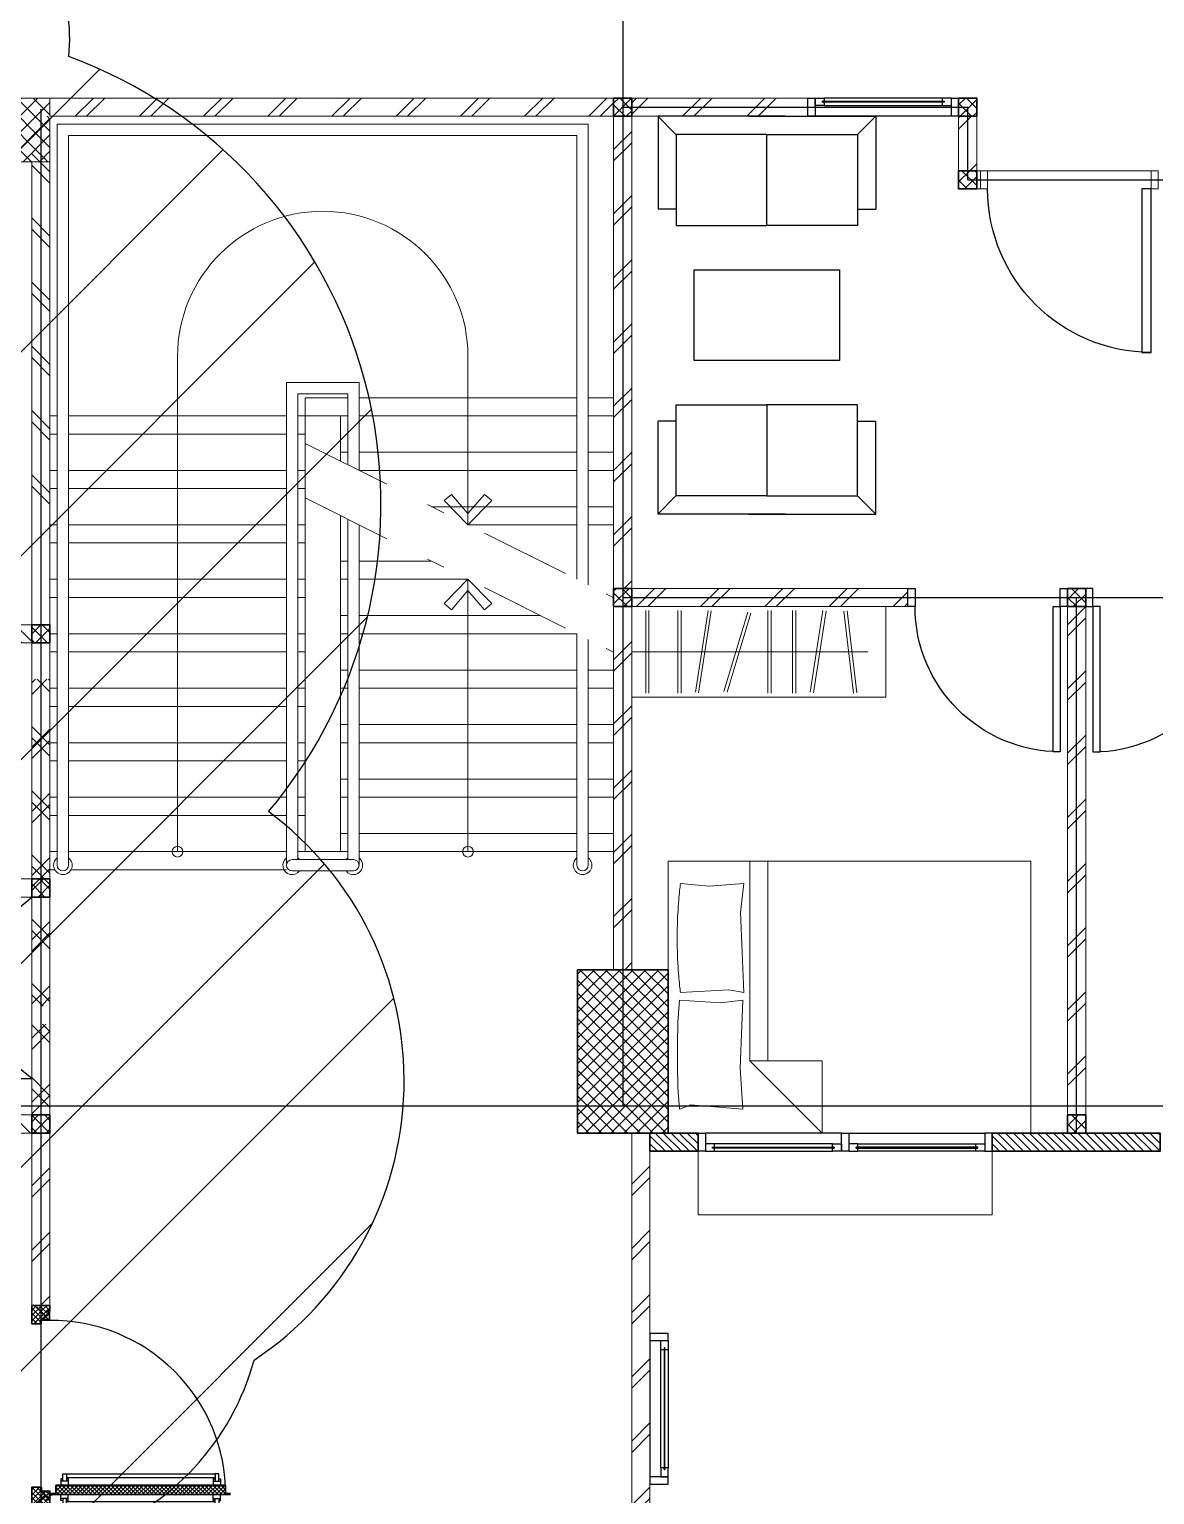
# Model space of a CAD drawing. Header units: millimetres. Extents: x -324 to 75, y -297 to 212.
# Drawn here: x -240.66 to -234.46, y 180.5 to 188.57 of the extents above; entities that cross this region are included whole.
import ezdxf

# ---------------------------------------------------------------- set-up
doc = ezdxf.new("R2010")
doc.units = ezdxf.units.MM
doc.linetypes.add('ACAD_ISO02W100', pattern=[15, 12, -3])
doc.linetypes.add('DASHDOT', pattern=[1, 0.5, -0.25, 0, -0.25])
doc.layers.get('defpoints').update_dxf_attribs({"color": 1})
for name, color, linetype, lineweight in [('ars', 11, 'Continuous', 0), ('ars @ 1', 11, 'Continuous', 0), ('ARSIR', 31, 'Continuous', 5), ('KOL', 1, 'Continuous', 30), ('KOLOM', 4, 'Continuous', 9), ('lan', 7, 'Continuous', 15), ('Stair', 7, 'Continuous', 15), ('tem', 5, 'Continuous', 20)]:
    doc.layers.add(name, color=color, linetype=linetype, lineweight=lineweight)
doc.layers.add('as', color=1, linetype='Continuous', plot=False)
for name, color, linetype in [('FURNITURE', 68, 'Continuous'), ('HID', 1, 'Continuous'), ('Kusen', 30, 'Continuous'), ('STL', 6, 'Continuous')]:
    doc.layers.add(name, color=color, linetype=linetype)
pattern_1 = [(225, (1.1, 1e-06), (-0.014142, 0.014142), []), (135, (1.1, 1e-06), (0.014142, 0.014142), [])]
pattern_2 = [(315, (-2e-13, 1e-06), (0.014142, 0.014142), []), (45, (-2e-13, 1e-06), (-0.014142, 0.014142), [])]
pattern_3 = [(45, (51.0338, -0.72464), (-0.1767767, 0.1767767), []), (45, (51.0963, -0.72464), (-0.1767767, 0.1767767), [])]

# ---------------------------------------------------------------- blocks, each defined once
blk = doc.blocks.new('D-P90')
at = {"layer": 'ars'}
h = blk.add_hatch(dxfattribs=at)
h.set_pattern_fill('ANSI37', color=256, scale=0.005, angle=-90, style=0)
h.set_pattern_definition([(45, (-1350.94906, -1248.591899), (0.01122532015, -0.01122532015), []), (315, (-1350.94906, -1248.591899), (-0.01122532015, -0.01122532015), [])])
h.paths.add_polyline_path([(0.009, -0.1833, -0.414214), (0.01, -0.1843), (0.01, -1.1162, -0.414214), (0.009, -1.1172), (-0.0345, -1.1172, 0.414214), (-0.037, -1.1197), (-0.037, -1.142, -1), (-0.0385, -1.142), (-0.0385, -0.1585, -1), (-0.037, -0.1585), (-0.037, -0.1808, 0.414214), (-0.0345, -0.1833)])
at = {"layer": 'as'}
for p, q in [((-0.0395, -0.1577), (-0.0457, -0.1577)), ((-0.0425, -0.1608), (-0.0425, -0.1546))]:
    blk.add_line(p, q, dxfattribs=at)
at = {"layer": 'HID'}
for p, q in [((-0.0437, -0.1248), (-0.0915, -0.077)), ((-0.0423, -0.1234), (-0.0907, -0.075)), ((0.9423, -0.1234), (0.9907, -0.075)), ((0.9437, -0.1248), (0.9915, -0.077)), ((-0.0657, -0.147), (-0.023, -0.1043)), ((-0.0628, -0.147), (-0.023, -0.1072)), ((0.9657, -0.147), (0.923, -0.1043)), ((0.9628, -0.147), (0.923, -0.1072))]:
    blk.add_line(p, q, dxfattribs=at)
for points in [[(-0.0439, -0.1252), (-0.044, -0.1251), (-0.042, -0.1231), (-0.0419, -0.1232)], [(0.9439, -0.1252), (0.944, -0.1251), (0.942, -0.1231), (0.9419, -0.1232)]]:
    blk.add_lwpolyline(points, dxfattribs=at)
at = {"layer": 'KOL'}
blk.add_line((0.97, -0.13), (0.97, -0.15), dxfattribs=at)
at = {"layer": 'Kusen'}
for p, q in [((-0.0422, -0.1567), (-0.0378, -0.1577)), ((-0.0419, -0.1553), (-0.0376, -0.1562))]:
    blk.add_line(p, q, dxfattribs=at)
at = {"layer": 'Kusen', "ltscale": 2}
for p, q in [((-0.0986, -0.2206), (-0.0986, -1.0599)), ((-0.0786, -0.2406), (-0.0786, -1.0599)), ((-0.074, -0.2106), (-0.04, -0.2106)), ((-0.074, -0.2206), (-0.074, -0.2106)), ((-0.074, -0.2506), (-0.074, -0.2406)), ((-0.0615, -0.2506), (-0.0615, -0.2106)), ((-0.04, -0.2506), (-0.04, -0.2106)), ((0.0455, -0.2106), (0.0115, -0.2106)), ((0.0115, -0.2506), (0.0115, -0.2106)), ((0.033, -0.2506), (0.033, -0.2106)), ((0.0455, -0.2206), (0.0455, -0.2106)), ((0.0455, -0.2506), (0.0455, -0.2406)), ((0.0528, -0.2406), (0.0528, -1.0599)), ((0.0728, -0.2206), (0.0728, -1.0599)), ((-0.074, -0.2506), (-0.04, -0.2506)), ((0.0455, -0.2506), (0.0115, -0.2506)), ((-0.074, -1.0499), (-0.04, -1.0499)), ((-0.074, -1.0499), (-0.074, -1.0599)), ((-0.074, -1.0799), (-0.074, -1.0899)), ((-0.074, -1.0899), (-0.04, -1.0899)), ((-0.0615, -1.0499), (-0.0615, -1.0899)), ((-0.04, -1.0499), (-0.04, -1.0899)), ((0.0455, -1.0499), (0.0115, -1.0499)), ((0.0115, -1.0499), (0.0115, -1.0899)), ((0.0455, -1.0899), (0.0115, -1.0899)), ((0.033, -1.0499), (0.033, -1.0899)), ((0.0455, -1.0499), (0.0455, -1.0599)), ((0.0455, -1.0799), (0.0455, -1.0899))]:
    blk.add_line(p, q, dxfattribs=at)
for points in [[(-0.0986, -0.2406), (-0.0615, -0.2406), (-0.0615, -0.2206), (-0.0986, -0.2206), (-0.0986, -0.2406)], [(0.0728, -0.2406), (0.033, -0.2406), (0.033, -0.2206), (0.0728, -0.2206), (0.0728, -0.2406)], [(-0.1013, -1.0599), (-0.0615, -1.0599), (-0.0615, -1.0799), (-0.1013, -1.0799), (-0.1013, -1.0599)], [(0.0728, -1.0599), (0.033, -1.0599), (0.033, -1.0799), (0.0728, -1.0799), (0.0728, -1.0599)]]:
    blk.add_lwpolyline(points, dxfattribs=at)
at = {"layer": 'Kusen'}
blk.add_circle((-0.0425, -0.1577), 0.001, dxfattribs=at)
for radius, start, end in [(0.0025, 75.78042, 11.38506), (0.9611, 270, 0.45972)]:
    blk.add_arc((-0.0425, -0.1577), radius, start, end, dxfattribs=at)
at = {"layer": 'STL'}
for p, q in [((-0.0385, -0.1585), (-0.0385, -1.142)), ((-0.037, -0.1808), (-0.037, -0.1585)), ((-0.0345, -0.1833), (0.009, -0.1833)), ((0.01, -0.1843), (0.01, -1.1162)), ((-0.037, -1.1197), (-0.037, -1.142)), ((-0.0345, -1.1172), (0.009, -1.1172))]:
    blk.add_line(p, q, dxfattribs=at)
for points in [[(0, -0.1002), (0, -0.1032), (-0.0185, -0.1032, 0.414214), (-0.02, -0.1047), (-0.02, -0.148, -0.414214), (-0.022, -0.15), (-0.068, -0.15, -0.414214), (-0.07, -0.148), (-0.07, -0.13), (-0.067, -0.13), (-0.067, -0.1455, 0.414214), (-0.0655, -0.147), (-0.0245, -0.147, 0.414214), (-0.023, -0.1455), (-0.023, -0.1022, -0.414214), (-0.021, -0.1002)], [(0.9, -0.1002), (0.9, -0.1032), (0.9185, -0.1032, -0.414214), (0.92, -0.1047), (0.92, -0.148, 0.414214), (0.922, -0.15), (0.968, -0.15, 0.414214), (0.97, -0.148), (0.97, -0.13), (0.967, -0.13), (0.967, -0.1455, -0.414214), (0.9655, -0.147), (0.9245, -0.147, -0.414214), (0.923, -0.1455), (0.923, -0.1022, 0.414214), (0.921, -0.1002)]]:
    blk.add_lwpolyline(points, format="xyb", close=True, dxfattribs=at)
blk.add_lwpolyline([(0.009, -0.1818), (-0.0345, -0.1818, -0.414214), (-0.0355, -0.1808), (-0.0355, -0.1585, 1), (-0.04, -0.1585), (-0.04, -1.142, 1), (-0.0355, -1.142), (-0.0355, -1.1197, -0.414214), (-0.0345, -1.1187), (0.009, -1.1187, 0.414214), (0.0115, -1.1162), (0.0115, -0.1843)], format="xyb", dxfattribs=at)
for centre, radius, start, end in [((-0.0377, -0.1585), 0.00075, 0, 180), ((-0.0345, -0.1808), 0.0025, 180, 270), ((0.009, -0.1843), 0.0025, 360, 90), ((0.009, -0.1843), 0.001, 360, 90), ((-0.0345, -1.1197), 0.0025, 90, 180), ((0.009, -1.1162), 0.001, 270, 0), ((-0.0377, -1.142), 0.00075, 180, 0)]:
    blk.add_arc(centre, radius, start, end, dxfattribs=at)
blk = doc.blocks.new('PINTU DARURAT')
at = {"layer": 'ARSIR'}
h = blk.add_hatch(dxfattribs=at)
h.set_pattern_fill('_USER', color=256, scale=0.02, angle=315, style=0, double=1, pattern_type=0)
h.set_pattern_definition(pattern_2)
edge = h.paths.add_edge_path()
edge.add_line((0, 0), (0.1, 0))
edge.add_line((0.1, 0), (0.1, 0.0502))
edge.add_line((0.1, 0.0502), (0.077, 0.0502))
edge.add_line((0.077, 0.0502), (0.077, 0.0955))
edge.add_arc((0.0755, 0.0955), 0.0015, 360, 450)
edge.add_line((0.0755, 0.097), (0.0345, 0.097))
edge.add_arc((0.0345, 0.0955), 0.0015, 90, 180)
edge.add_line((0.033, 0.0955), (0.033, 0.08))
edge.add_line((0.033, 0.08), (0.03, 0.08))
edge.add_line((0.03, 0.08), (0.03, 0.1))
edge.add_line((0.03, 0.1), (0, 0.1))
edge.add_line((0, 0.1), (0, 0))
h = blk.add_hatch(dxfattribs=at)
h.set_pattern_fill('_USER', color=256, scale=0.02, angle=315, style=0, double=1, pattern_type=0)
h.set_pattern_definition(pattern_2)
edge = h.paths.add_edge_path()
edge.add_line((0, 0), (0.1, 0))
edge.add_line((0.1, 0), (0.1, 0.0502))
edge.add_line((0.1, 0.0502), (0.077, 0.0502))
edge.add_line((0.077, 0.0502), (0.077, 0.0955))
edge.add_arc((0.0755, 0.0955), 0.0015, 360, 450)
edge.add_line((0.0755, 0.097), (0.0345, 0.097))
edge.add_arc((0.0345, 0.0955), 0.0015, 90, 180)
edge.add_line((0.033, 0.0955), (0.033, 0.08))
edge.add_line((0.033, 0.08), (0.03, 0.08))
edge.add_line((0.03, 0.08), (0.03, 0.1))
edge.add_line((0.03, 0.1), (0, 0.1))
edge.add_line((0, 0.1), (0, 0))
h = blk.add_hatch(dxfattribs=at)
h.set_pattern_fill('_USER', color=256, scale=0.02, angle=315, style=0, double=1, pattern_type=0)
h.set_pattern_definition(pattern_1)
edge = h.paths.add_edge_path()
edge.add_line((1.1, 0), (1, 0))
edge.add_line((1, 0), (1, 0.0502))
edge.add_line((1, 0.0502), (1.023, 0.0502))
edge.add_line((1.023, 0.0502), (1.023, 0.0955))
edge.add_arc((1.0245, 0.0955), 0.0015, -630, -540, ccw=False)
edge.add_line((1.0245, 0.097), (1.0655, 0.097))
edge.add_arc((1.0655, 0.0955), 0.0015, -360, -270, ccw=False)
edge.add_line((1.067, 0.0955), (1.067, 0.08))
edge.add_line((1.067, 0.08), (1.07, 0.08))
edge.add_line((1.07, 0.08), (1.07, 0.1))
edge.add_line((1.07, 0.1), (1.1, 0.1))
edge.add_line((1.1, 0.1), (1.1, 0))
h = blk.add_hatch(dxfattribs=at)
h.set_pattern_fill('_USER', color=256, scale=0.02, angle=315, style=0, double=1, pattern_type=0)
h.set_pattern_definition(pattern_1)
edge = h.paths.add_edge_path()
edge.add_line((1.1, 0), (1, 0))
edge.add_line((1, 0), (1, 0.0502))
edge.add_line((1, 0.0502), (1.023, 0.0502))
edge.add_line((1.023, 0.0502), (1.023, 0.0955))
edge.add_arc((1.0245, 0.0955), 0.0015, -630, -540, ccw=False)
edge.add_line((1.0245, 0.097), (1.0655, 0.097))
edge.add_arc((1.0655, 0.0955), 0.0015, -360, -270, ccw=False)
edge.add_line((1.067, 0.0955), (1.067, 0.08))
edge.add_line((1.067, 0.08), (1.07, 0.08))
edge.add_line((1.07, 0.08), (1.07, 0.1))
edge.add_line((1.07, 0.1), (1.1, 0.1))
edge.add_line((1.1, 0.1), (1.1, 0))
at = {"layer": 'KOL'}
blk.add_line((1.1, 0.1), (1.1, 0), dxfattribs=at)
blk.add_line((1.1, 0.1), (1.1, 0), dxfattribs=at)
blk.add_line((1.1, 0.1), (1.1, 0), dxfattribs=at)
blk.add_line((1.1, 0.1), (1.1, 0), dxfattribs=at)
for points in [[(0, 0), (0.1, 0), (0.1, 0.0502), (0.077, 0.0502), (0.077, 0.0955, 0.414214), (0.0755, 0.097), (0.0345, 0.097, 0.414214), (0.033, 0.0955), (0.033, 0.08), (0.03, 0.08), (0.03, 0.1), (0, 0.1)], [(0, 0), (0.1, 0), (0.1, 0.0502), (0.077, 0.0502), (0.077, 0.0955, 0.414214), (0.0755, 0.097), (0.0345, 0.097, 0.414214), (0.033, 0.0955), (0.033, 0.08), (0.03, 0.08), (0.03, 0.1), (0, 0.1)], [(1.1, 0), (1, 0), (1, 0.0502), (1.023, 0.0502), (1.023, 0.0955, -0.414214), (1.0245, 0.097), (1.0655, 0.097, -0.414214), (1.067, 0.0955), (1.067, 0.08), (1.07, 0.08), (1.07, 0.1), (1.1, 0.1)], [(1.1, 0), (1, 0), (1, 0.0502), (1.023, 0.0502), (1.023, 0.0955, -0.414214), (1.0245, 0.097), (1.0655, 0.097, -0.414214), (1.067, 0.0955), (1.067, 0.08), (1.07, 0.08), (1.07, 0.1), (1.1, 0.1)]]:
    blk.add_lwpolyline(points, format="xyb", close=True, dxfattribs=at)
at = {"layer": 'Kusen', "xscale": -1, "rotation": 180}
blk.add_blockref('D-P90', (0.1, -0.05), dxfattribs=at)
blk = doc.blocks.new("k2'")
at = {"layer": 'ars'}
h = blk.add_hatch(dxfattribs=at)
h.set_pattern_fill('_USER', color=256, scale=0.05, angle=45, double=1, pattern_type=0)
h.set_pattern_definition([(45, (0, -4.95), (-0.03535534, 0.03535534), []), (135, (0, -4.95), (-0.03535534, -0.03535534), [])])
h.paths.add_polyline_path([(-0.25, -0.45), (0.25, -0.45), (0.25, 0.45), (-0.25, 0.45)])
at = {"layer": 'KOL'}
blk.add_lwpolyline([(-0.25, -0.45), (0.25, -0.45), (0.25, 0.45), (-0.25, 0.45)], close=True, dxfattribs=at)
blk = doc.blocks.new('K 10.10')
at = {"layer": 'ars'}
h = blk.add_hatch(dxfattribs=at)
h.set_pattern_fill('_USER', color=256, scale=0.05, angle=45, double=1, pattern_type=0)
h.set_pattern_definition([(45, (0, 0), (-0.035355339, 0.035355339), []), (135, (0, 0), (-0.035355339, -0.035355339), [])])
h.paths.add_polyline_path([(1560.5383, 1380.4069), (1560.6383, 1380.4069), (1560.6383, 1380.5069), (1560.5383, 1380.5069)])
at = {"layer": 'KOL'}
blk.add_lwpolyline([(1560.5383, 1380.4069), (1560.6383, 1380.4069), (1560.6383, 1380.5069), (1560.5383, 1380.5069)], close=True, dxfattribs=at)
blk = doc.blocks.new('T. J1')
at = {"layer": 'Kusen'}
for p, q in [((-0.7188, 0.1), (-0.0688, 0.1)), ((0.7212, 0.1), (0.0712, 0.1)), ((-0.0188, 0), (-0.7688, 0)), ((-0.0688, 0.06), (-0.7188, 0.06)), ((0.0212, 0), (0.7712, 0)), ((0.0712, 0.06), (0.7212, 0.06))]:
    blk.add_line(p, q, dxfattribs=at)
for points in [[(-0.8088, 0), (-0.7688, 0), (-0.7688, 0.1), (-0.8088, 0.1)], [(-0.0188, 0), (0.0212, 0), (0.0212, 0.1), (-0.0188, 0.1)], [(0.8112, 0), (0.7712, 0), (0.7712, 0.1), (0.8112, 0.1)]]:
    blk.add_lwpolyline(points, close=True, dxfattribs=at)
for points in [[(-0.7188, 0.0775), (-0.7188, 0.06), (-0.7688, 0.06), (-0.7688, 0.1), (-0.7188, 0.1), (-0.7188, 0.0825), (-0.7288, 0.0825), (-0.7288, 0.0775), (-0.7188, 0.0775)], [(-0.0688, 0.0775), (-0.0688, 0.06), (-0.0188, 0.06), (-0.0188, 0.1), (-0.0688, 0.1), (-0.0688, 0.0825), (-0.0588, 0.0825), (-0.0588, 0.0775), (-0.0688, 0.0775)], [(0.0712, 0.0775), (0.0712, 0.06), (0.0212, 0.06), (0.0212, 0.1), (0.0712, 0.1), (0.0712, 0.0825), (0.0612, 0.0825), (0.0612, 0.0775), (0.0712, 0.0775)], [(0.7212, 0.0775), (0.7212, 0.06), (0.7712, 0.06), (0.7712, 0.1), (0.7212, 0.1), (0.7212, 0.0825), (0.7312, 0.0825), (0.7312, 0.0775), (0.7212, 0.0775)]]:
    blk.add_lwpolyline(points, dxfattribs=at)
at = {"layer": 'Kusen', "color": 141}
for points in [[(-0.7288, 0.0775), (-0.0588, 0.0775), (-0.0588, 0.0825), (-0.7288, 0.0825)], [(0.7312, 0.0775), (0.0612, 0.0775), (0.0612, 0.0825), (0.7312, 0.0825)]]:
    blk.add_lwpolyline(points, close=True, dxfattribs=at)
blk = doc.blocks.new('P.80')
at = {"layer": 'Kusen'}
for points in [[(-69.8094, -74.8368), (-69.7694, -74.8368), (-69.7694, -74.0368), (-69.8094, -74.0368)], [(-70.6094, -74.9368), (-70.5694, -74.9368), (-70.5694, -74.8368), (-70.6094, -74.8368)], [(-69.7694, -74.9368), (-69.7294, -74.9368), (-69.7294, -74.8368), (-69.7694, -74.8368)]]:
    blk.add_lwpolyline(points, close=True, dxfattribs=at)
blk.add_arc((-69.7694, -74.8368), 0.8, 90, 180, dxfattribs=at)
blk = doc.blocks.new('P-90')
at = {"layer": 'Kusen'}
blk.add_lwpolyline([(374.6908, -21.5979), (374.7408, -21.5979), (374.7408, -22.4979), (374.6908, -22.4979)], close=True, dxfattribs=at)
at = {"layer": 'Kusen', "lineweight": 9}
for points in [[(373.8008, -22.4979), (373.8408, -22.4979), (373.8408, -22.5979), (373.8008, -22.5979)], [(374.7408, -22.4979), (374.7808, -22.4979), (374.7808, -22.5979), (374.7408, -22.5979)]]:
    blk.add_lwpolyline(points, close=True, dxfattribs=at)
at = {"layer": 'Kusen'}
blk.add_arc((374.7408, -22.4979), 0.9, 90, 180, dxfattribs=at)
blk = doc.blocks.new('BED1')
at = {"color": 0, "linetype": 'Continuous'}
for points in [[(1.9976, 0), (1.9976, 1.4976), (0, 1.4976), (0, 0), (1.9976, 0)], [(1.5484, 1.0993), (1.1489, 1.0993), (1.1489, 1.4976), (1.5484, 1.0993)], [(1.9346, 1.3656), (1.9443, 1.2458), (1.9467, 1.1259), (1.9467, 1.0061), (1.9443, 0.8862), (1.9346, 0.7663), (1.707, 0.7809), (1.586, 0.7663), (1.6017, 1.1404), (1.586, 1.3656), (1.8717, 1.3426), (1.9346, 1.3656)], [(1.4492, 1.0993), (1.4492, 0)], [(1.5484, 1.0993), (1.5484, 0)], [(1.9298, 0.1235), (1.7724, 0.138), (1.5799, 0.1235), (1.5981, 0.2833), (1.5799, 0.7228), (1.6634, 0.7094), (1.9298, 0.7228)], [(1.9298, 0.1235), (1.931, 0.1332), (1.9322, 0.1429), (1.9334, 0.1513), (1.9346, 0.161), (1.9346, 0.1707), (1.9358, 0.1804), (1.937, 0.1889), (1.9383, 0.1985), (1.9383, 0.2082), (1.9395, 0.2179), (1.9407, 0.2264), (1.9407, 0.2361), (1.9419, 0.2458), (1.9419, 0.2542), (1.9431, 0.2639), (1.9431, 0.2736), (1.9443, 0.2833), (1.9443, 0.2918), (1.9455, 0.3015), (1.9455, 0.3111), (1.9455, 0.3208), (1.9467, 0.3293), (1.9467, 0.339), (1.9467, 0.3487), (1.9467, 0.3584), (1.9479, 0.3668), (1.9479, 0.3765), (1.9479, 0.3862), (1.9479, 0.3959), (1.9479, 0.4044), (1.9479, 0.414), (1.9479, 0.4237), (1.9479, 0.4334), (1.9479, 0.4419), (1.9479, 0.4516), (1.9479, 0.4613), (1.9479, 0.4709), (1.9479, 0.4794), (1.9467, 0.4891), (1.9467, 0.4988), (1.9467, 0.5085), (1.9467, 0.5169), (1.9455, 0.5266), (1.9455, 0.5363), (1.9455, 0.546), (1.9443, 0.5545), (1.9443, 0.5642), (1.9431, 0.5738), (1.9431, 0.5835), (1.9419, 0.592), (1.9419, 0.6017), (1.9407, 0.6114), (1.9407, 0.6199), (1.9395, 0.6295), (1.9383, 0.6392), (1.9383, 0.6489), (1.937, 0.6574), (1.9358, 0.6671), (1.9346, 0.6768), (1.9346, 0.6864), (1.9334, 0.6949), (1.9322, 0.7046), (1.931, 0.7143), (1.9298, 0.7228)]]:
    blk.add_lwpolyline(points, dxfattribs=at)
blk = doc.blocks.new('LEMARI1')
for points in [[(0.6998, 0.4988), (-0.6998, 0.4988)], [(-0.6998, 0), (0.6998, 0), (0.6998, 0.4988), (-0.6998, 0.4988), (-0.6998, 0)], [(-0.5387, 0.4758), (-0.4855, 0.023)], [(-0.4685, 0.0254), (-0.5206, 0.477)], [(-0.3002, 0.4746), (-0.3705, 0.0242)], [(-0.3523, 0.0218), (-0.2821, 0.4709)], [(-0.2034, 0.477), (-0.2034, 0.0218)], [(-0.1852, 0.0218), (-0.1852, 0.477)], [(-0.0678, 0.477), (-0.0678, 0.0218)], [(-0.0496, 0.0218), (-0.0496, 0.477)], [(0.1755, 0.4722), (0.0436, 0.0363)], [(0.0605, 0.0315), (0.1937, 0.4673)], [(0.3317, 0.4746), (0.2627, 0.0242)], [(0.2797, 0.0218), (0.3499, 0.4709)], [(0.4286, 0.477), (0.4286, 0.0218)], [(0.4467, 0.0218), (0.4467, 0.477)], [(0.6053, 0.477), (0.6053, 0.0218)], [(0.6235, 0.0218), (0.6235, 0.477)], [(0.6998, 0.2494), (-0.5993, 0.2494)]]:
    blk.add_lwpolyline(points)
blk = doc.blocks.new('tamu02')
at = {"linetype": 'Continuous'}
for points in [[(-0.5005, 1.2448), (-0.5998, 1.3453)], [(0.1005, 1.3453), (-0.5985, 1.3453), (-0.5985, 0.8339)], [(-0.0993, 1.3453), (0.5998, 1.3453), (0.5998, 0.8339)], [(0.5005, 1.2448), (0.5998, 1.3453)], [(-0.4993, 0.7444), (0, 0.7444), (0, 1.2448), (-0.4993, 1.2448), (-0.4993, 0.7444)], [(0.5005, 0.7444), (0, 0.7444), (0, 1.2448), (0.5005, 1.2448), (0.5005, 0.7444)], [(-0.4993, 0.8339), (-0.5985, 0.8339)], [(0.5005, 0.8339), (0.5998, 0.8339)], [(-0.4993, -0.2444), (0, -0.2444), (0, -0.7448), (-0.4993, -0.7448), (-0.4993, -0.2444)], [(0.5005, -0.2444), (0, -0.2444), (0, -0.7448), (0.5005, -0.7448), (0.5005, -0.2444)], [(0.1005, -0.8453), (-0.5985, -0.8453), (-0.5985, -0.3339)], [(-0.4993, -0.3339), (-0.5985, -0.3339)], [(-0.0993, -0.8453), (0.5998, -0.8453), (0.5998, -0.3339)], [(0.5005, -0.3339), (0.5998, -0.3339)], [(-0.5005, -0.7448), (-0.5998, -0.8453)], [(0.5005, -0.7448), (0.5998, -0.8453)]]:
    blk.add_lwpolyline(points, dxfattribs=at)
blk.add_lwpolyline([(0.4, 0.5), (0.4, 0), (-0.4, 0), (-0.4, 0.5), (0.4, 0.5)])
blk = doc.blocks.new('T. J2')
at = {"layer": 'Kusen'}
for p, q in [((-0.3692, 0.1), (0.2808, 0.1)), ((-0.4192, 0), (0.3308, 0)), ((0.2808, 0.06), (-0.3692, 0.06))]:
    blk.add_line(p, q, dxfattribs=at)
for points in [[(-0.4592, 0), (-0.4192, 0), (-0.4192, 0.1), (-0.4592, 0.1)], [(0.3308, 0), (0.3708, 0), (0.3708, 0.1), (0.3308, 0.1)]]:
    blk.add_lwpolyline(points, close=True, dxfattribs=at)
for points in [[(-0.3692, 0.0775), (-0.3692, 0.06), (-0.4192, 0.06), (-0.4192, 0.1), (-0.3692, 0.1), (-0.3692, 0.0825), (-0.3792, 0.0825), (-0.3792, 0.0775), (-0.3692, 0.0775)], [(0.2808, 0.0775), (0.2808, 0.06), (0.3308, 0.06), (0.3308, 0.1), (0.2808, 0.1), (0.2808, 0.0825), (0.2908, 0.0825), (0.2908, 0.0775), (0.2808, 0.0775)]]:
    blk.add_lwpolyline(points, dxfattribs=at)
at = {"layer": 'Kusen', "color": 141}
blk.add_lwpolyline([(-0.3792, 0.0775), (0.2908, 0.0775), (0.2908, 0.0825), (-0.3792, 0.0825)], close=True, dxfattribs=at)
blk = doc.blocks.new('typikal-1a')
at = {"layer": 'as'}
for p, q in [((0, 5.5), (1.9, 5.5)), ((1.9, 5.1), (1.9, 5.5)), ((1.9, 5.1), (3, 5.1)), ((0, 2.8), (6.2, 2.8)), ((2.5, -0.15), (2.5, 2.8))]:
    blk.add_line(p, q, dxfattribs=at)
at = {"layer": 'KOL'}
blk.add_lwpolyline([(2.035, -0.15), (2.96, -0.15), (2.96, -0.25), (2.035, -0.25)], close=True, dxfattribs=at)
at = {"layer": 'lan'}
blk.add_line((2.91, 5.15), (2.01, 5.15), dxfattribs=at)
at = {"layer": 'tem'}
for points in [[(1.02, 5.45), (0.05, 5.45), (0.05, 5.55), (1.02, 5.55)], [(0.05, 2.85), (-0.05, 2.85), (-0.05, 5.45), (0.05, 5.45)], [(1.95, 5.45), (1.85, 5.45), (1.85, 5.15), (1.95, 5.15)], [(1.97, 5.15), (1.95, 5.15), (1.95, 5.05), (1.97, 5.05)], [(1.57, 2.75), (0.05, 2.75), (0.05, 2.85), (1.57, 2.85)], [(0.05, 2.75), (-0.05, 2.75), (-0.05, 0.75), (0.05, 0.75)], [(2.45, 2.75), (2.55, 2.75), (2.55, -0.05), (2.45, -0.05)]]:
    blk.add_lwpolyline(points, close=True, dxfattribs=at)
at = {"layer": 'ars', "rotation": 180}
for name, p in [('LEMARI1', (0.7498, 2.75)), ('BED1', (2.2476, 1.3476))]:
    blk.add_blockref(name, p, dxfattribs=at)
at = {"layer": 'FURNITURE'}
blk.add_blockref('tamu02', (0.7934, 4.1047), dxfattribs=at)
at = {"layer": 'KOLOM', "extrusion": (0, 0, -1), "zscale": -1}
for p in [(-1560.5883, -1374.9569), (-1562.4883, -1374.9569), (-1562.4883, -1375.3569), (-1560.5883, -1377.6569), (-1563.0883, -1377.6569), (-1563.0883, -1380.5569)]:
    blk.add_blockref('K 10.10', p, dxfattribs=at)
at = {"layer": 'Kusen', "xscale": -1}
blk.add_blockref('T. J2', (1.3908, 5.45), dxfattribs=at)
at = {"layer": 'Kusen', "xscale": -1, "rotation": 180}
for name, p in [('P-90', (-371.8308, -17.4479)), ('P.80', (72.1794, -72.0868)), ('T. J1', (1.2238, -0.15))]:
    blk.add_blockref(name, p, dxfattribs=at)
at = {"layer": 'Kusen', "rotation": 180}
blk.add_blockref('P.80', (-67.1794, -72.0868), dxfattribs=at)
blk = doc.blocks.new('LIFT TENGAH')
at = {"layer": 'ars'}
h = blk.add_hatch(dxfattribs=at)
h.set_pattern_fill('TEMBOK', color=256, scale=0.25)
h.set_pattern_definition([(45, (3.9628, -8.52464), (-0.1767767, 0.1767767), []), (45, (4.0253, -8.52464), (-0.1767767, 0.1767767), [])])
h.paths.add_polyline_path([(6.285, 5.6), (6.075, 5.6), (6.075, 5.7), (6.285, 5.7)])
h = blk.add_hatch(dxfattribs=at)
h.set_pattern_fill('TEMBOK', color=256, scale=0.25)
h.set_pattern_definition([(45, (-33.865, -7.775), (-0.1767767, 0.1767767), []), (45, (-33.8025, -7.775), (-0.1767767, 0.1767767), [])])
h.paths.add_polyline_path([(6.285, 5.6), (6.385, 5.6), (6.385, 5.1), (6.285, 5.1)])
h = blk.add_hatch(dxfattribs=at)
h.set_pattern_fill('TEMBOK', color=256, scale=0.25)
h.set_pattern_definition([(45, (-0.87266, -7.475), (-0.1767767, 0.1767767), []), (45, (-0.81016, -7.475), (-0.1767767, 0.1767767), [])])
h.paths.add_polyline_path([(6.385, 3.2), (6.385, 5), (6.285, 5), (6.285, 3.2)])
h = blk.add_hatch(dxfattribs=at)
h.set_pattern_fill('TEMBOK', color=256, scale=0.25)
h.set_pattern_definition([(315, (-2.11, 47.955), (-0.1767767, -0.1767767), []), (315, (-2.0475, 47.955), (-0.1767767, -0.1767767), [])])
h.paths.add_polyline_path([(6.285, 4.3), (5.085, 4.3), (5.085, 4.4), (6.285, 4.4)])
h = blk.add_hatch(dxfattribs=at)
h.set_pattern_fill('ANSI37', color=256, scale=0.02, style=0)
h.paths.add_polyline_path([(4.088, 0.35), (4.088, 0), (6.385, 0), (6.385, 0.35)])
at = {"layer": 'ars @ 1'}
h = blk.add_hatch(dxfattribs=at)
h.set_pattern_fill('TEMBOK', color=256, scale=0.25)
h.set_pattern_definition([(45, (1555.54661, -439.5552), (-0.176776695, 0.176776695), []), (45, (1555.60911, -439.5552), (-0.176776695, 0.176776695), [])])
h.paths.add_polyline_path([(3.81, 3), (3.81, 2.9), (6.285, 2.9), (6.285, 3)])
h = blk.add_hatch(dxfattribs=at)
h.set_pattern_fill('TEMBOK', color=256, scale=0.25)
h.set_pattern_definition([(45, (1555.45412, -401.6752), (-0.176776695, 0.176776695), []), (45, (1555.51662, -401.6752), (-0.176776695, 0.176776695), [])])
h.paths.add_polyline_path([(6.285, 0.1), (6.385, 0.1), (6.385, 2.4), (6.285, 2.4)])
for points in [[(6.285, 5.4), (5.0475, 4.4)], [(5.085, 5.4), (6.285, 5.4)], [(5.085, 5.4), (6.285, 4.4)]]:
    blk.add_lwpolyline(points)
at = {"layer": 'ars'}
for p, q in [((6.4115, 4.25), (6.385, 4.25)), ((6.4115, 4.25), (6.385, 4.25)), ((6.425, 0.1438), (6.425, 4.225)), ((6.4875, 0.2063), (6.4875, 4.225)), ((6.425, 3.95), (6.385, 3.95)), ((6.425, 3.65), (6.385, 3.65)), ((6.425, 3.35), (6.385, 3.35)), ((6.425, 3.05), (6.385, 3.05)), ((6.425, 2.75), (6.385, 2.75)), ((6.425, 2.45), (6.385, 2.45)), ((6.425, 2.15), (6.385, 2.15)), ((6.425, 1.85), (6.385, 1.85))]:
    blk.add_line(p, q, dxfattribs=at)
for radius, start, end in [(0.0512, 307.57187, 232.42813), (0.0312, 0, 180)]:
    blk.add_arc((6.4563, 4.225), radius, start, end, dxfattribs=at)
at = {"layer": 'KOLOM', "linetype": 'ACAD_ISO02W100', "ltscale": 0.02}
blk.add_lwpolyline([(4.088, 0.35), (6.385, 0.35), (6.385, 0), (4.088, 0)], close=True, dxfattribs=at)
at = {"layer": 'lan'}
for p, q in [((6.425, 4.15), (6.385, 4.15)), ((6.425, 3.85), (6.385, 3.85)), ((6.425, 3.55), (6.385, 3.55)), ((6.425, 3.25), (6.385, 3.25)), ((6.425, 2.95), (6.385, 2.95)), ((6.425, 2.65), (6.385, 2.65)), ((6.425, 2.35), (6.385, 2.35)), ((6.425, 2.05), (6.385, 2.05)), ((6.425, 1.75), (6.385, 1.75))]:
    blk.add_line(p, q, dxfattribs=at)
at = {"layer": 'tem'}
for points in [[(6.285, 5.6), (6.075, 5.6), (6.075, 5.7), (6.285, 5.7)], [(6.385, 4.4), (6.385, 5.6), (6.285, 5.6), (6.285, 4.4)], [(6.285, 4.3), (5.085, 4.3), (5.085, 4.4), (6.285, 4.4)], [(6.385, 3), (6.385, 4.3), (6.285, 4.3), (6.285, 3)], [(3.81, 3), (3.81, 2.9), (6.285, 2.9), (6.285, 3)], [(6.285, 0.35), (6.385, 0.35), (6.385, 2.9), (6.285, 2.9)]]:
    blk.add_lwpolyline(points, close=True, dxfattribs=at)
at = {"layer": 'KOLOM', "extrusion": (0, 0, -1), "xscale": -1, "zscale": -1, "rotation": 180}
for p in [(-1566.9233, 1386.1069), (-1566.9233, 1384.8069), (-1566.9233, 1383.4069)]:
    blk.add_blockref('K 10.10', p, dxfattribs=at)
blk = doc.blocks.new('A-4')
at = {"layer": 'ars'}
h = blk.add_hatch(dxfattribs=at)
h.set_pattern_fill('TEMBOK', color=256, scale=0.25)
h.set_pattern_definition([(45, (-37.2, 0.625), (-0.1767767, 0.1767767), []), (45, (-37.1375, 0.625), (-0.1767767, 0.1767767), [])])
h.paths.add_polyline_path([(6.15, 48.7), (3.045, 48.7), (3.045, 48.6), (6.15, 48.6)])
h = blk.add_hatch(dxfattribs=at)
h.set_pattern_fill('TEMBOK', color=256, scale=0.25)
h.set_pattern_definition([(45, (50.4838, -3.42464), (-0.1767767, 0.1767767), []), (45, (50.5463, -3.42464), (-0.1767767, 0.1767767), [])])
h.paths.add_polyline_path([(6.25, 48.7), (7.22, 48.7), (7.22, 48.6), (6.25, 48.6)])
h = blk.add_hatch(dxfattribs=at)
h.set_pattern_fill('TEMBOK', color=256, scale=0.25)
h.set_pattern_definition([(45, (48.5338, -4.82464), (-0.1767767, 0.1767767), []), (45, (48.5963, -4.82464), (-0.1767767, 0.1767767), [])])
h.paths.add_polyline_path([(6.15, 48.6), (6.25, 48.6), (6.25, 46), (6.15, 46)])
h = blk.add_hatch(dxfattribs=at)
h.set_pattern_fill('TEMBOK', color=256, scale=0.25)
h.set_pattern_definition([(45, (50.4338, -7.12464), (-0.1767767, 0.1767767), []), (45, (50.4963, -7.12464), (-0.1767767, 0.1767767), [])])
h.paths.add_polyline_path([(8.15, 48.6), (8.05, 48.6), (8.05, 48.3), (8.15, 48.3)])
h = blk.add_hatch(dxfattribs=at)
h.set_pattern_fill('TEMBOK', color=256, scale=0.25)
h.set_pattern_definition(pattern_3)
h.paths.add_polyline_path([(6.25, 46), (7.77, 46), (7.77, 45.9), (6.25, 45.9)])
h = blk.add_hatch(dxfattribs=at)
h.set_pattern_fill('TEMBOK', color=256, scale=0.25)
h.set_pattern_definition([(45, (48.5338, -1.62464), (-0.1767767, 0.1767767), []), (45, (48.5963, -1.62464), (-0.1767767, 0.1767767), [])])
h.paths.add_polyline_path([(6.15, 45.9), (6.25, 45.9), (6.25, 43.9), (6.15, 43.9)])
h = blk.add_hatch(dxfattribs=at)
h.set_pattern_fill('TEMBOK', color=256, scale=0.25)
h.set_pattern_definition(pattern_3)
h.paths.add_polyline_path([(8.75, 45.9), (8.65, 45.9), (8.65, 43.1), (8.75, 43.1)])
h = blk.add_hatch(dxfattribs=at)
h.set_pattern_fill('TEMBOK', color=256, scale=0.25)
h.set_pattern_definition([(45, (-4.21266, 0.325), (-0.1767767, 0.1767767), []), (45, (-4.15016, 0.325), (-0.1767767, 0.1767767), [])])
h.paths.add_polyline_path([(3.045, 45.5), (3.045, 43.7), (2.945, 43.7), (2.945, 45.5)])
h = blk.add_hatch(dxfattribs=at)
h.set_pattern_fill('TEMBOK', color=256, scale=0.25)
h.set_pattern_definition([(45, (-37.205, 0.025), (-0.1767767, 0.1767767), []), (45, (-37.1425, 0.025), (-0.1767767, 0.1767767), [])])
h.paths.add_polyline_path([(2.945, 43.1), (3.045, 43.1), (3.045, 43.6), (2.945, 43.6)])
h = blk.add_hatch(dxfattribs=at)
h.set_pattern_fill('TEMBOK', color=256, scale=0.25)
h.set_pattern_definition([(45, (-37.205, 0.625), (-0.1767767, 0.1767767), []), (45, (-37.1425, 0.625), (-0.1767767, 0.1767767), [])])
h.paths.add_polyline_path([(2.945, 42.05), (3.045, 42.05), (3.045, 43), (2.945, 43)])
h = blk.add_hatch(dxfattribs=at)
h.set_pattern_fill('TEMBOK', color=256, scale=0.25)
h.set_pattern_definition([(45, (-1.00016, -35.055), (-0.1767767, 0.1767767), []), (45, (-0.93766, -35.055), (-0.1767767, 0.1767767), [])])
h.paths.add_polyline_path([(6.25, 43), (6.35, 43), (6.35, 40.9), (6.25, 40.9)])
h = blk.add_hatch(dxfattribs=at)
h.set_pattern_fill('ANSI31', color=256, scale=0.25, angle=180, style=0)
h.set_pattern_definition([(135, (-479.022724, -326.599584), (0.0220970869, 0.0220970869), [])])
h.paths.add_polyline_path([(6.615, 43), (6.35, 43), (6.35, 42.9), (6.615, 42.9)])
h = blk.add_hatch(dxfattribs=at)
h.set_pattern_fill('ANSI31', color=256, scale=0.25, angle=180, style=0)
h.set_pattern_definition([(135, (-477.137724, -326.599584), (0.0220970869, 0.0220970869), [])])
h.paths.add_polyline_path([(9.16, 43), (8.235, 43), (8.235, 42.9), (9.16, 42.9)])
for p, q in [((6.01, 48.5562), (3.085, 48.5562)), ((6.01, 48.5562), (6.01, 46.0187)), ((5.9475, 48.4937), (3.1475, 48.4937)), ((3.1475, 48.4937), (3.1475, 44.475)), ((5.9475, 48.4937), (5.9475, 46.05)), ((4.7475, 47.1337), (4.3475, 47.1337)), ((4.3475, 47.1337), (4.3475, 44.475)), ((4.7475, 47.1337), (4.7475, 46.65)), ((4.685, 47.0712), (4.41, 47.0712)), ((4.41, 47.0712), (4.41, 44.5062)), ((4.685, 47.0712), (4.685, 46.6813)), ((4.685, 47.05), (4.45, 47.05)), ((4.45, 46.95), (4.45, 47.05)), ((5.9475, 47.05), (4.7475, 47.05)), ((6.15, 47.05), (6.01, 47.05)), ((4.3475, 46.85), (3.1475, 46.85)), ((4.45, 46.85), (4.41, 46.85)), ((4.685, 46.75), (4.645, 46.75)), ((5.9475, 46.75), (4.7475, 46.75)), ((6.15, 46.75), (6.01, 46.75)), ((4.3475, 46.55), (3.1475, 46.55)), ((4.45, 46.55), (4.41, 46.55)), ((5.9475, 46.45), (5.1475, 46.45)), ((6.15, 46.45), (6.01, 46.45)), ((4.685, 46.3813), (4.685, 44.5062)), ((4.7475, 46.35), (4.7475, 44.475)), ((4.3475, 46.25), (3.1475, 46.25)), ((4.45, 46.25), (4.41, 46.25)), ((4.685, 46.15), (4.645, 46.15)), ((5.1475, 46.15), (4.7475, 46.15)), ((4.3475, 45.95), (3.1475, 45.95)), ((4.45, 45.95), (4.41, 45.95)), ((4.685, 45.85), (4.645, 45.85)), ((5.7475, 45.85), (4.7475, 45.85)), ((5.9475, 45.75), (5.9475, 44.475)), ((6.01, 45.7187), (6.01, 44.475)), ((4.3475, 45.65), (3.1475, 45.65)), ((4.45, 45.65), (4.41, 45.65)), ((4.685, 45.55), (4.645, 45.55)), ((5.9475, 45.55), (4.7475, 45.55)), ((6.15, 45.55), (6.01, 45.55)), ((4.3475, 45.35), (3.1475, 45.35)), ((4.45, 45.35), (4.41, 45.35)), ((4.685, 45.25), (4.645, 45.25)), ((5.9475, 45.25), (4.7475, 45.25)), ((6.15, 45.25), (6.01, 45.25)), ((4.3475, 45.05), (3.1475, 45.05)), ((4.45, 45.05), (4.41, 45.05)), ((4.685, 44.95), (4.645, 44.95)), ((5.9475, 44.95), (4.7475, 44.95)), ((6.15, 44.95), (6.01, 44.95)), ((4.3475, 44.75), (3.1475, 44.75)), ((4.45, 44.75), (4.41, 44.75)), ((4.685, 44.65), (4.645, 44.65)), ((5.9475, 44.65), (4.7475, 44.65)), ((6.15, 44.65), (6.01, 44.65)), ((4.3788, 44.5062), (4.7163, 44.5062)), ((4.3475, 44.45), (3.161, 44.45)), ((4.3788, 44.4437), (4.7163, 44.4437))]:
    blk.add_line(p, q, dxfattribs=at)
for centre, radius, start, end in [((3.1163, 44.475), 0.0512, 127.57187, 52.42813), ((3.1163, 44.475), 0.0312, 180, 0), ((4.3788, 44.475), 0.0512, 127.57187, 322.42813), ((4.3788, 44.475), 0.0312, 90, 270), ((4.3788, 44.475), 0.0512, 37.57187, 52.42813), ((4.7163, 44.475), 0.0512, 217.57187, 52.42813), ((4.7163, 44.475), 0.0512, 127.57187, 142.42813), ((4.7163, 44.475), 0.0312, 270, 90), ((5.9788, 44.475), 0.0512, 127.57187, 52.42813), ((5.9788, 44.475), 0.0312, 180, 0)]:
    blk.add_arc(centre, radius, start, end, dxfattribs=at)
at = {"layer": 'as'}
for p, q in [((6.2, 56.25), (6.2, 43.15)), ((2.995, 48.64), (2.995, 40.64)), ((-37.2, 43.15), (37.2, 43.15))]:
    blk.add_line(p, q, dxfattribs=at)
at = {"layer": 'KOL'}
blk.add_lwpolyline([(6.615, 43), (6.35, 43), (6.35, 42.9), (6.615, 42.9)], close=True, dxfattribs=at)
at = {"layer": 'lan'}
for p, q in [((3.7475, 47.2766), (3.7475, 44.55)), ((5.3475, 46.35), (5.3475, 47.2766)), ((4.3475, 46.95), (3.1475, 46.95)), ((4.685, 46.95), (4.41, 46.95)), ((4.45, 46.95), (4.45, 44.55)), ((4.645, 46.95), (4.645, 46.7013)), ((5.9475, 46.95), (4.7475, 46.95)), ((6.15, 46.95), (6.01, 46.95)), ((4.3475, 46.65), (3.1475, 46.65)), ((4.45, 46.65), (4.41, 46.65)), ((5.9475, 46.65), (4.7475, 46.65)), ((6.15, 46.65), (6.01, 46.65)), ((4.3475, 46.35), (3.1475, 46.35)), ((4.45, 46.35), (4.41, 46.35)), ((4.645, 46.4013), (4.645, 44.55)), ((5.9475, 46.35), (5.3475, 46.35)), ((6.15, 46.35), (6.01, 46.35)), ((4.3475, 46.05), (3.1475, 46.05)), ((4.45, 46.05), (4.41, 46.05)), ((4.685, 46.05), (4.645, 46.05)), ((5.3475, 46.05), (4.7475, 46.05)), ((5.3475, 44.55), (5.3475, 46.05)), ((4.3475, 45.75), (3.1475, 45.75)), ((4.45, 45.75), (4.41, 45.75)), ((4.685, 45.75), (4.645, 45.75)), ((5.9475, 45.75), (4.7475, 45.75)), ((4.3475, 45.45), (3.1475, 45.45)), ((4.45, 45.45), (4.41, 45.45)), ((4.685, 45.45), (4.645, 45.45)), ((5.9475, 45.45), (4.7475, 45.45)), ((6.15, 45.45), (6.01, 45.45)), ((4.3475, 45.15), (3.1475, 45.15)), ((4.45, 45.15), (4.41, 45.15)), ((4.685, 45.15), (4.645, 45.15)), ((5.9475, 45.15), (4.7475, 45.15)), ((6.15, 45.15), (6.01, 45.15)), ((4.3475, 44.85), (3.1475, 44.85)), ((4.45, 44.85), (4.41, 44.85)), ((4.685, 44.85), (4.645, 44.85)), ((5.9475, 44.85), (4.7475, 44.85)), ((6.15, 44.85), (6.01, 44.85)), ((4.3475, 44.55), (3.1475, 44.55)), ((4.645, 44.55), (4.41, 44.55)), ((4.45, 44.55), (4.41, 44.55)), ((4.685, 44.55), (4.645, 44.55)), ((5.9475, 44.55), (4.7475, 44.55)), ((6.15, 44.55), (6.01, 44.55)), ((6.615, 42.9), (6.615, 42.55)), ((8.235, 42.9), (8.235, 42.55)), ((8.235, 42.55), (6.615, 42.55))]:
    blk.add_line(p, q, dxfattribs=at)
at = {"layer": 'lan', "linetype": 'DASHDOT'}
for p, q in [((4.4538, 46.7969), (6.15, 45.9488)), ((4.4538, 46.4969), (6.15, 45.6488))]:
    blk.add_line(p, q, dxfattribs=at)
at = {"layer": 'lan', "ltscale": 2}
for points in [[(5.4389, 46.5179), (5.4783, 46.4838), (5.3475, 46.35), (5.2167, 46.4837), (5.2561, 46.5178), (5.3475, 46.4123), (5.4389, 46.5179)], [(5.4389, 45.8821), (5.4783, 45.9162), (5.3475, 46.05), (5.2167, 45.9163), (5.2561, 45.8822), (5.3475, 45.9877), (5.4389, 45.8821)]]:
    blk.add_lwpolyline(points, close=True, dxfattribs=at)
at = {"layer": 'lan'}
blk.add_arc((4.5475, 47.2766), 0.8, 0, 180, dxfattribs=at)
at = {"layer": 'Stair'}
for centre in [(3.7475, 44.55), (5.3475, 44.55)]:
    blk.add_circle(centre, 0.0296, dxfattribs=at)
at = {"layer": 'tem'}
for points in [[(6.15, 48.7), (3.045, 48.7), (3.045, 48.6), (6.15, 48.6)], [(3.045, 44.3), (3.045, 43.1), (2.945, 43.1), (2.945, 44.3)], [(3.045, 43), (3.045, 42.05), (2.945, 42.05), (2.945, 43)], [(6.35, 43), (6.35, 40.9), (6.25, 40.9), (6.25, 43)]]:
    blk.add_lwpolyline(points, close=True, dxfattribs=at)
at = {"xscale": -1, "rotation": 180}
blk.add_blockref('LIFT TENGAH', (-3.34, 48.7), dxfattribs=at)
at = {"color": 2, "xscale": -1, "rotation": 270}
blk.add_blockref('PINTU DARURAT', (2.945, 40.95), dxfattribs=at)
at = {"layer": 'KOL', "xscale": -1, "rotation": 180}
blk.add_blockref("k2'", (6.2, 43.45), dxfattribs=at)
at = {"layer": 'KOLOM', "extrusion": (0, 0, -1), "zscale": -1}
for p in [(-1566.7883, -1331.8069), (-1563.5833, -1337.4069)]:
    blk.add_blockref('K 10.10', p, dxfattribs=at)
at = {"layer": 'Kusen', "rotation": 270}
blk.add_blockref('T. J2', (6.35, 41.438), dxfattribs=at)
at = {"layer": 'lan'}
blk.add_blockref('typikal-1a', (6.2, 43.15), dxfattribs=at)

msp = doc.modelspace()

# ---------------------------------------------------------------- hatches: boundary and pattern name
at = {"layer": 'defpoints'}
h = msp.add_hatch(dxfattribs=at)
h.set_pattern_fill('ANSI31', color=2, scale=0.25, style=0)
h.set_pattern_definition([(45, (99.64905, 132.0205), (-0.561266, 0.561266), [])])
edge = h.paths.add_edge_path()
edge.add_arc((-241.4749, 188.5181), 1.0368, 354.71106, 464.71106)
edge.add_arc((-243.7522, 188.6368), 2.1995, 23.69987, 133.69987)
edge.add_arc((-246.5557, 189.0941), 1.7123, 41.42308, 151.42308)
edge.add_arc((-248.6346, 189.1888), 0.925, 51.54314, 161.54314)
edge.add_arc((-248.6352, 187.728), 1.9606, 116.56563, 226.56563)
edge.add_arc((-249.271, 185.3707), 1.1742, 127.3394, 237.3394)
edge.add_arc((-248.9962, 183.2937), 1.4177, 129.84829, 239.84829)
edge.add_arc((-248.79, 181.4247), 1.1211, 144.99949, 254.99949)
edge.add_arc((-247.3567, 181.1394), 1.8991, 204.83336, 314.83336)
edge.add_arc((-244.9812, 180.6938), 1.3735, 221.0037, 331.0037)
edge.add_arc((-242.8512, 180.9998), 1.3441, 226.30013, 336.30013)
edge.add_arc((-240.7958, 181.6215), 1.4249, 234.63767, 344.63767)
edge.add_arc((-240.44, 182.7818), 1.8443, 303.5108, 413.5108)
edge.add_arc((-241.3486, 185.9586), 2.6252, 319.80937, 429.80937)

# ---------------------------------------------------------------- linework, layer by layer
at = {"layer": 'defpoints', "color": 2}
msp.add_lwpolyline([(-240.4426, 188.4225, 0.520567), (-241.7382, 189.5209, 0.520567), (-245.2718, 190.227, 0.520567), (-248.0593, 189.9132, 0.520567), (-249.512, 189.4817, 0.520567), (-249.9832, 186.3043, 0.520567), (-249.9046, 184.3822, 0.520567), (-249.7083, 182.0678, 0.520567), (-249.0801, 180.3418, 0.520567), (-246.0177, 179.7927, 0.520567), (-243.7798, 180.028, 0.520567), (-241.6204, 180.4595, 0.520567), (-239.4218, 181.244, 0.520567), (-239.3432, 184.2645, 0.520567)], format="xyb", close=True, dxfattribs=at)

# ---------------------------------------------------------------- block references
msp.add_blockref('A-4', (-243.5919, 139.4939))

doc.saveas('drawing.dxf')
